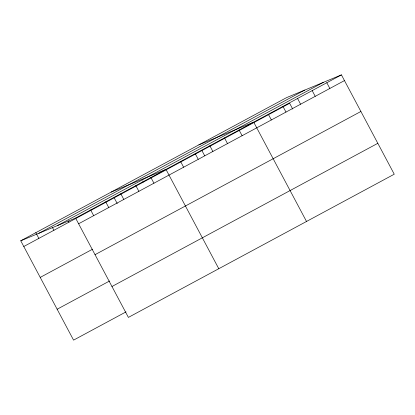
<?xml version="1.0" encoding="UTF-8"?>
<svg xmlns="http://www.w3.org/2000/svg" width="415" height="415" viewBox="0 0 415 415"><rect width="100%" height="100%" fill="white"/><g stroke="black" fill="none" stroke-linecap="round" stroke-linejoin="round"><path stroke-width="0.62" d="M20.75 240.793L286.609 97.598L341.431 74.871L394.25 174.207L128.391 317.402L75.572 218.062L20.75 240.793L73.569 340.129L126.02 311.883M38.839 233.292L304.698 90.097M57.483 225.563L323.337 82.367M75.572 218.062L341.431 74.871M23.79 246.505L289.644 103.309L292.689 109.031M78.611 223.778L344.466 80.583M40.214 277.402L92.664 249.15M95.035 254.675L360.894 111.479M57.14 309.232L109.591 280.986M111.962 286.506L377.821 143.31M198.873 144.851L253.695 122.124L306.519 221.465M111.142 192.104L165.964 169.377L218.783 268.718M326.807 82.746L329.847 88.457M312.184 90.62L315.224 96.332M297.565 98.495L300.6 104.212M282.942 106.37L285.976 112.086M268.318 114.25L271.358 119.961M239.076 129.999L242.111 135.71M224.453 137.873L227.493 143.59M209.829 145.748L212.869 151.465M201.913 150.562L204.652 155.713M195.206 153.628L198.246 159.339M180.587 161.502L183.622 167.214M150.899 177.49L153.934 183.207M142.817 180.924L143.424 182.066M135.835 185.604L138.869 191.32M120.77 193.722L123.805 199.433M114.182 197.82L117.222 203.542M105.701 201.835L108.74 207.547M90.636 209.949L93.676 215.66M68.376 221.019L68.983 222.16M52.399 227.42L53.919 230.273M35.815 232.675L38.854 238.392"/></g></svg>
